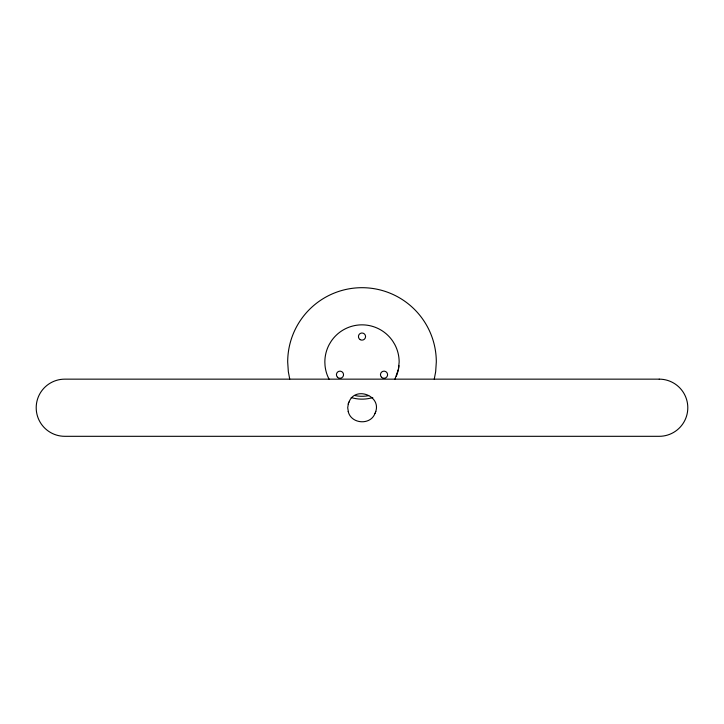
<?xml version="1.0" encoding="UTF-8"?>
<svg xmlns="http://www.w3.org/2000/svg" width="724" height="724" viewBox="0 0 724 724"><rect width="100%" height="100%" fill="white"/><g stroke="black" fill="none" stroke-linecap="round" stroke-linejoin="round"><path stroke-width="1.09" d="M394.942 379.15L398.435 369.249L399.15 362A37.15 37.15 0 0 0 394.77 344.488L392.888 341.357A37.15 37.15 0 0 0 331.112 341.357L329.23 344.488A37.15 37.15 0 0 0 324.85 362L325.031 365.638A37.15 37.15 0 0 0 327.673 376.218L329.058 379.15M348.362 403.612L347.71 407.73L348.362 411.847M375.638 411.847C381.539 395.494 354.841 385.792 348.977 402.155M434.255 379.15L435.667 371.702L436.31 362A74.31 74.31 0 0 0 362 287.69A74.31 74.31 0 0 0 287.69 362L288.333 371.702L289.745 379.15M375.023 413.304C370.679 425.585 350.977 424.119 348.199 411.44M348.199 404.01L349.077 401.92M374.923 413.54L375.801 411.44M368.688 395.639A34.29 34.29 0 0 1 355.312 395.639M398.969 365.638A37.15 37.15 0 0 1 396.327 376.218M372.788 397.548A37.15 37.15 0 0 1 351.212 397.548M659.22 379.15L64.78 379.15A28.58 28.58 0 0 0 36.2 407.73A28.58 28.58 0 0 0 64.78 436.31L659.22 436.31A28.58 28.58 0 0 0 687.8 407.73A28.58 28.58 0 0 0 659.22 379.15M381.494 377.24A3.575 3.575 0 0 0 387.476 375.638A3.575 3.575 0 0 0 383.096 371.267A3.575 3.575 0 0 0 381.494 377.24M337.456 377.24A3.575 3.575 0 0 0 343.429 375.638A3.575 3.575 0 0 0 339.058 371.267A3.575 3.575 0 0 0 337.456 377.24M360.217 339.665A3.575 3.575 0 0 0 365.575 336.57A3.575 3.575 0 0 0 360.217 333.474A3.575 3.575 0 0 0 360.217 339.665"/></g></svg>
